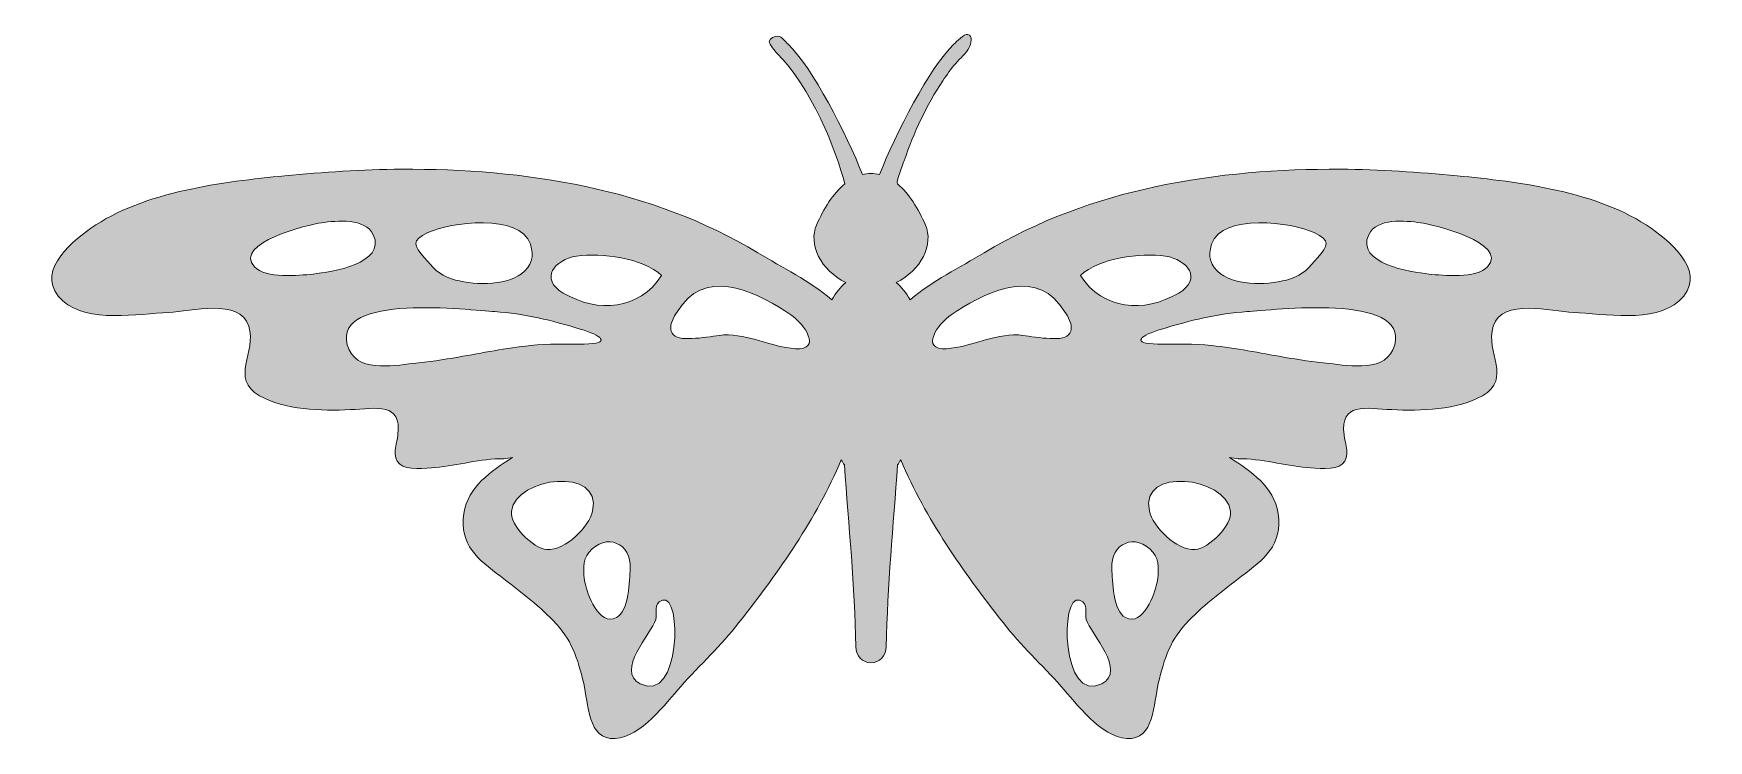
# Model space of a CAD drawing. Header units: inches. Extents: x -1 to 103, y 0 to 44.
import ezdxf

# ---------------------------------------------------------------- set-up
doc = ezdxf.new("R2010")
doc.units = ezdxf.units.IN
doc.header["$MEASUREMENT"] = 0
doc.layers.add('Layer 1', color=7, linetype='Continuous')

msp = doc.modelspace()

# ---------------------------------------------------------------- hatches: boundary and pattern name
at = {"layer": 'Layer 1', "true_color": 0xe12a56}
h = msp.add_hatch(color=232, dxfattribs=at)
h.dxf.hatch_style = 2
edge = h.paths.add_edge_path()
edge.add_spline(control_points=[(99.17, 31.65), (95.93, 33.93), (90.92, 34.54), (87.15, 34.9), (84.75, 35.13), (82.34, 35.29), (79.92, 35.31), (72.28, 35.35), (64.45, 34.14), (57.82, 30.13), (56.29, 29.21), (54.61, 28.39), (53.23, 27.22), (52.98, 27.64), (52.69, 28), (52.36, 28.29), (53.93, 29.03), (54.7, 30.68), (54.17, 31.85), (53.74, 32.86), (53.16, 33.8), (52.44, 34.4), (52.33, 34.48), (52.81, 35.7), (52.86, 35.84), (53.45, 37.57), (54.24, 39.27), (55.25, 40.79), (55.5, 41.17), (55.76, 41.53), (56.05, 41.87), (56.32, 42.19), (56.7, 42.48), (56.89, 42.86), (56.99, 43.06), (57.14, 43.6), (56.81, 43.67), (56.55, 43.73), (56.11, 43.22), (55.94, 43.06), (54.43, 41.65), (52.32, 37.48), (51.33, 34.98), (51.16, 35.02), (50.98, 35.04), (50.8, 35.04), (50.62, 35.04), (50.44, 35.02), (50.27, 34.98), (49.28, 37.48), (47.17, 41.65), (45.66, 43.06), (45.46, 43.24), (45.31, 43.53), (45.03, 43.56), (44.84, 43.58), (44.52, 43.45), (44.49, 43.24), (44.47, 43.05), (44.86, 42.63), (44.98, 42.49), (47.02, 40.52), (48.7, 36.4), (49.17, 34.4), (48.44, 33.8), (47.86, 32.86), (47.43, 31.85), (46.9, 30.68), (47.67, 29.03), (49.24, 28.29), (48.91, 28), (48.62, 27.64), (48.37, 27.22), (46.99, 28.39), (45.31, 29.21), (43.78, 30.13), (37.15, 34.14), (29.32, 35.35), (21.68, 35.31), (19.26, 35.29), (16.85, 35.13), (14.45, 34.9), (10.68, 34.54), (5.67, 33.93), (2.43, 31.65), (1.05, 30.68), (-1.13, 28.76), (0.7, 27.14), (2.26, 25.76), (5.36, 26.34), (7.25, 26.43), (8.61, 26.49), (11.67, 27.33), (12.22, 25.58), (12.74, 23.92), (11.01, 22.35), (12.89, 21.26), (14.42, 20.37), (16.76, 20.32), (18.5, 20.4), (20.16, 20.48), (21.7, 20.88), (21.47, 18.84), (21.4, 18.26), (21.05, 17.48), (21.58, 17.01), (22, 16.65), (23.23, 16.76), (23.78, 16.81), (25.22, 16.93), (26.57, 17.37), (28.03, 17.36), (28.21, 17.36), (28.41, 17.4), (28.57, 17.44), (27.22, 16.53), (25.83, 15.68), (25.55, 13.95), (25.25, 12.02), (26.47, 11.09), (27.82, 10.07), (28.97, 9.2), (30.09, 8.35), (31.09, 7.32), (32.24, 6.16), (32.61, 4.99), (32.99, 3.42), (33.27, 2.21), (33.22, -0.12), (34.94, 0), (36.55, 0.12), (38.06, 2.17), (39.01, 3.24), (40.21, 4.59), (41.5, 5.76), (42.61, 7.19), (45.17, 10.47), (47.36, 13.55), (48.96, 17.29), (49.02, 17.18), (49.09, 17.07), (49.15, 16.97), (49.42, 13.22), (49.8, 9.46), (49.85, 5.7), (49.86, 5.15), (50.28, 4.7), (50.8, 4.7), (51.32, 4.7), (51.74, 5.15), (51.75, 5.7), (51.81, 9.46), (52.18, 13.22), (52.45, 16.97), (52.51, 17.07), (52.58, 17.18), (52.64, 17.29), (54.24, 13.55), (56.43, 10.47), (58.99, 7.19), (60.1, 5.76), (61.39, 4.59), (62.59, 3.24), (63.54, 2.17), (65.05, 0.12), (66.66, 0), (68.38, -0.12), (68.33, 2.21), (68.61, 3.42), (68.99, 4.99), (69.36, 6.16), (70.51, 7.32), (71.51, 8.35), (72.63, 9.2), (73.78, 10.07), (75.13, 11.09), (76.35, 12.02), (76.05, 13.95), (75.77, 15.68), (74.38, 16.53), (73.03, 17.44), (73.19, 17.4), (73.39, 17.36), (73.57, 17.36), (75.03, 17.37), (76.38, 16.93), (77.82, 16.81), (78.37, 16.76), (79.6, 16.65), (80.02, 17.01), (80.55, 17.48), (80.2, 18.26), (80.13, 18.84), (79.9, 20.88), (81.44, 20.48), (83.1, 20.4), (84.84, 20.32), (87.18, 20.37), (88.71, 21.26), (90.59, 22.35), (88.86, 23.92), (89.38, 25.58), (89.93, 27.33), (92.99, 26.49), (94.35, 26.43), (96.24, 26.34), (99.34, 25.76), (100.9, 27.14), (102.73, 28.76), (100.55, 30.68), (99.17, 31.65)], knot_values=[0, 0, 0, 0, 1, 1, 1, 2, 2, 2, 3, 3, 3, 4, 4, 4, 5, 5, 5, 6, 6, 6, 7, 7, 7, 8, 8, 8, 9, 9, 9, 10, 10, 10, 11, 11, 11, 12, 12, 12, 13, 13, 13, 14, 14, 14, 15, 15, 15, 16, 16, 16, 17, 17, 17, 18, 18, 18, 19, 19, 19, 20, 20, 20, 21, 21, 21, 22, 22, 22, 23, 23, 23, 24, 24, 24, 25, 25, 25, 26, 26, 26, 27, 27, 27, 28, 28, 28, 29, 29, 29, 30, 30, 30, 31, 31, 31, 32, 32, 32, 33, 33, 33, 34, 34, 34, 35, 35, 35, 36, 36, 36, 37, 37, 37, 38, 38, 38, 39, 39, 39, 40, 40, 40, 41, 41, 41, 42, 42, 42, 43, 43, 43, 44, 44, 44, 45, 45, 45, 46, 46, 46, 47, 47, 47, 48, 48, 48, 49, 49, 49, 50, 50, 50, 51, 51, 51, 52, 52, 52, 53, 53, 53, 54, 54, 54, 55, 55, 55, 56, 56, 56, 57, 57, 57, 58, 58, 58, 59, 59, 59, 60, 60, 60, 61, 61, 61, 62, 62, 62, 63, 63, 63, 64, 64, 64, 65, 65, 65, 66, 66, 66, 67, 67, 67, 68, 68, 68, 69, 69, 69, 70, 70, 70, 70], degree=3, periodic=1)
edge = h.paths.add_edge_path()
edge.add_spline(control_points=[(32.55, 29.92), (34.08, 30.14), (36.64, 29.82), (37.82, 28.72), (36.41, 26.58), (33.91, 26.36), (31.72, 27.63), (30.23, 28.5), (31.16, 29.71), (32.55, 29.92)], knot_values=[0, 0, 0, 0, 1, 1, 1, 2, 2, 2, 3, 3, 3, 3], degree=3, periodic=1)
edge = h.paths.add_edge_path()
edge.add_spline(control_points=[(23.32, 31.38), (24.68, 32.02), (29.04, 32.61), (29.68, 30.66), (29.93, 29.9), (29.76, 29.3), (29.13, 28.83), (28.08, 28.05), (26.02, 28.12), (24.79, 28.51), (24.01, 28.76), (23.62, 29.22), (23.11, 29.82), (22.47, 30.58), (22.28, 30.88), (23.32, 31.38)], knot_values=[0, 0, 0, 0, 1, 1, 1, 2, 2, 2, 3, 3, 3, 4, 4, 4, 5, 5, 5, 5], degree=3, periodic=1)
edge = h.paths.add_edge_path()
edge.add_spline(control_points=[(16.21, 28.81), (15.32, 28.71), (13.25, 28.53), (12.58, 29.25), (11.19, 30.74), (15.99, 31.89), (16.73, 31.99), (17.64, 32.12), (19.46, 32.3), (19.94, 31.25), (20.77, 29.46), (17.34, 28.93), (16.21, 28.81)], knot_values=[0, 0, 0, 0, 1, 1, 1, 2, 2, 2, 3, 3, 3, 4, 4, 4, 4], degree=3, periodic=1)
edge = h.paths.add_edge_path()
edge.add_spline(control_points=[(25.22, 23.66), (24.28, 23.5), (23.35, 23.35), (22.4, 23.26), (21.11, 23.13), (18.79, 22.67), (18.33, 24.41), (17.45, 27.65), (25.96, 26.57), (27.47, 26.48), (29.3, 26.37), (31.04, 25.92), (32.77, 25.4), (34.08, 25.01), (34.76, 24.49), (33.01, 24.47), (31.89, 24.46), (30.78, 24.5), (29.69, 24.38), (28.18, 24.21), (26.7, 23.92), (25.22, 23.66)], knot_values=[0, 0, 0, 0, 1, 1, 1, 2, 2, 2, 3, 3, 3, 4, 4, 4, 5, 5, 5, 6, 6, 6, 7, 7, 7, 7], degree=3, periodic=1)
edge = h.paths.add_edge_path()
edge.add_spline(control_points=[(30.7, 11.73), (29.85, 11.79), (28.39, 13.23), (28.51, 14.11), (28.8, 16.26), (34.15, 16.87), (33.54, 14.13), (33.32, 13.13), (31.86, 11.65), (30.7, 11.73)], knot_values=[0, 0, 0, 0, 1, 1, 1, 2, 2, 2, 3, 3, 3, 3], degree=3, periodic=1)
edge = h.paths.add_edge_path()
edge.add_spline(control_points=[(35.02, 7.5), (33.94, 6.93), (33.18, 9), (33.06, 9.71), (32.96, 10.27), (32.9, 11.08), (33.3, 11.55), (34.4, 12.82), (35.95, 12.11), (35.87, 10.53), (35.84, 9.83), (35.78, 7.9), (35.02, 7.5)], knot_values=[0, 0, 0, 0, 1, 1, 1, 2, 2, 2, 3, 3, 3, 4, 4, 4, 4], degree=3, periodic=1)
edge = h.paths.add_edge_path()
edge.add_spline(control_points=[(36.49, 3.4), (34.93, 4.19), (37.16, 6.51), (37.46, 7.38), (37.59, 7.77), (37.23, 8.37), (37.87, 8.59), (39.09, 9), (39.01, 2.13), (36.49, 3.4)], knot_values=[0, 0, 0, 0, 1, 1, 1, 2, 2, 2, 3, 3, 3, 3], degree=3, periodic=1)
edge = h.paths.add_edge_path()
edge.add_spline(control_points=[(46.11, 24.18), (44.6, 24.28), (43.25, 25.09), (41.66, 25.03), (41.1, 25), (39.2, 24.59), (38.66, 24.95), (37.96, 25.43), (38.74, 26.42), (39.13, 26.94), (40.81, 29.18), (43.98, 27.55), (45.82, 26.29), (46.68, 25.71), (47.78, 24.08), (46.11, 24.18)], knot_values=[0, 0, 0, 0, 1, 1, 1, 2, 2, 2, 3, 3, 3, 4, 4, 4, 5, 5, 5, 5], degree=3, periodic=1)
edge = h.paths.add_edge_path()
edge.add_spline(control_points=[(71.92, 30.66), (72.56, 32.61), (76.92, 32.02), (78.28, 31.38), (79.32, 30.88), (79.13, 30.58), (78.49, 29.82), (77.98, 29.22), (77.59, 28.76), (76.81, 28.51), (75.58, 28.12), (73.52, 28.05), (72.47, 28.83), (71.84, 29.3), (71.67, 29.9), (71.92, 30.66)], knot_values=[0, 0, 0, 0, 1, 1, 1, 2, 2, 2, 3, 3, 3, 4, 4, 4, 5, 5, 5, 5], degree=3, periodic=1)
edge = h.paths.add_edge_path()
edge.add_spline(control_points=[(69.05, 29.92), (70.44, 29.71), (71.37, 28.5), (69.88, 27.63), (67.69, 26.36), (65.19, 26.58), (63.78, 28.72), (64.96, 29.82), (67.52, 30.14), (69.05, 29.92)], knot_values=[0, 0, 0, 0, 1, 1, 1, 2, 2, 2, 3, 3, 3, 3], degree=3, periodic=1)
edge = h.paths.add_edge_path()
edge.add_spline(control_points=[(59.94, 25.03), (58.35, 25.09), (57, 24.28), (55.49, 24.18), (53.82, 24.08), (54.92, 25.71), (55.78, 26.29), (57.62, 27.55), (60.79, 29.18), (62.47, 26.94), (62.86, 26.42), (63.64, 25.43), (62.94, 24.95), (62.4, 24.59), (60.5, 25), (59.94, 25.03)], knot_values=[0, 0, 0, 0, 1, 1, 1, 2, 2, 2, 3, 3, 3, 4, 4, 4, 5, 5, 5, 5], degree=3, periodic=1)
edge = h.paths.add_edge_path()
edge.add_spline(control_points=[(65.11, 3.4), (62.59, 2.13), (62.51, 9), (63.73, 8.59), (64.37, 8.37), (64.01, 7.77), (64.14, 7.38), (64.44, 6.51), (66.67, 4.19), (65.11, 3.4)], knot_values=[0, 0, 0, 0, 1, 1, 1, 2, 2, 2, 3, 3, 3, 3], degree=3, periodic=1)
edge = h.paths.add_edge_path()
edge.add_spline(control_points=[(68.54, 9.71), (68.42, 9), (67.66, 6.93), (66.58, 7.5), (65.82, 7.9), (65.76, 9.83), (65.73, 10.53), (65.65, 12.11), (67.2, 12.82), (68.3, 11.55), (68.7, 11.08), (68.64, 10.27), (68.54, 9.71)], knot_values=[0, 0, 0, 0, 1, 1, 1, 2, 2, 2, 3, 3, 3, 4, 4, 4, 4], degree=3, periodic=1)
edge = h.paths.add_edge_path()
edge.add_spline(control_points=[(73.09, 14.11), (73.21, 13.23), (71.75, 11.79), (70.9, 11.73), (69.74, 11.65), (68.28, 13.13), (68.06, 14.13), (67.45, 16.87), (72.8, 16.26), (73.09, 14.11)], knot_values=[0, 0, 0, 0, 1, 1, 1, 2, 2, 2, 3, 3, 3, 3], degree=3, periodic=1)
edge = h.paths.add_edge_path()
edge.add_spline(control_points=[(83.27, 24.41), (82.81, 22.67), (80.49, 23.13), (79.2, 23.26), (78.25, 23.35), (77.32, 23.5), (76.38, 23.66), (74.9, 23.92), (73.42, 24.21), (71.91, 24.38), (70.82, 24.5), (69.71, 24.46), (68.59, 24.47), (66.84, 24.49), (67.52, 25.01), (68.83, 25.4), (70.56, 25.92), (72.3, 26.37), (74.13, 26.48), (75.64, 26.57), (84.15, 27.65), (83.27, 24.41)], knot_values=[0, 0, 0, 0, 1, 1, 1, 2, 2, 2, 3, 3, 3, 4, 4, 4, 5, 5, 5, 6, 6, 6, 7, 7, 7, 7], degree=3, periodic=1)
edge = h.paths.add_edge_path()
edge.add_spline(control_points=[(89.02, 29.25), (88.35, 28.53), (86.28, 28.71), (85.39, 28.81), (84.26, 28.93), (80.83, 29.46), (81.66, 31.25), (82.14, 32.3), (83.96, 32.12), (84.87, 31.99), (85.61, 31.89), (90.41, 30.74), (89.02, 29.25)], knot_values=[0, 0, 0, 0, 1, 1, 1, 2, 2, 2, 3, 3, 3, 4, 4, 4, 4], degree=3, periodic=1)

# ---------------------------------------------------------------- linework, layer by layer
at = {"layer": 'Layer 1', "lineweight": 0}
for points, knots in [([(99.17, 31.65), (95.93, 33.93), (90.92, 34.54), (87.15, 34.9), (84.75, 35.13), (82.34, 35.29), (79.92, 35.31), (72.28, 35.35), (64.45, 34.14), (57.82, 30.13), (56.29, 29.21), (54.61, 28.39), (53.23, 27.22), (52.98, 27.64), (52.69, 28), (52.36, 28.29), (53.93, 29.03), (54.7, 30.68), (54.17, 31.85), (53.74, 32.86), (53.16, 33.8), (52.44, 34.4), (52.33, 34.48), (52.81, 35.7), (52.86, 35.84), (53.45, 37.57), (54.24, 39.27), (55.25, 40.79), (55.5, 41.17), (55.76, 41.53), (56.05, 41.87), (56.32, 42.19), (56.7, 42.48), (56.89, 42.86), (56.99, 43.06), (57.14, 43.6), (56.81, 43.67), (56.55, 43.73), (56.11, 43.22), (55.94, 43.06), (54.43, 41.65), (52.32, 37.48), (51.33, 34.98), (51.16, 35.02), (50.98, 35.04), (50.8, 35.04), (50.62, 35.04), (50.44, 35.02), (50.27, 34.98), (49.28, 37.48), (47.17, 41.65), (45.66, 43.06), (45.46, 43.24), (45.31, 43.53), (45.03, 43.56), (44.84, 43.58), (44.52, 43.45), (44.49, 43.24), (44.47, 43.05), (44.86, 42.63), (44.98, 42.49), (47.02, 40.52), (48.7, 36.4), (49.17, 34.4), (48.44, 33.8), (47.86, 32.86), (47.43, 31.85), (46.9, 30.68), (47.67, 29.03), (49.24, 28.29), (48.91, 28), (48.62, 27.64), (48.37, 27.22), (46.99, 28.39), (45.31, 29.21), (43.78, 30.13), (37.15, 34.14), (29.32, 35.35), (21.68, 35.31), (19.26, 35.29), (16.85, 35.13), (14.45, 34.9), (10.68, 34.54), (5.67, 33.93), (2.43, 31.65), (1.05, 30.68), (-1.13, 28.76), (0.7, 27.14), (2.26, 25.76), (5.36, 26.34), (7.25, 26.43), (8.61, 26.49), (11.67, 27.33), (12.22, 25.58), (12.74, 23.92), (11.01, 22.35), (12.89, 21.26), (14.42, 20.37), (16.76, 20.32), (18.5, 20.4), (20.16, 20.48), (21.7, 20.88), (21.47, 18.84), (21.4, 18.26), (21.05, 17.48), (21.58, 17.01), (22, 16.65), (23.23, 16.76), (23.78, 16.81), (25.22, 16.93), (26.57, 17.37), (28.03, 17.36), (28.21, 17.36), (28.41, 17.4), (28.57, 17.44), (27.22, 16.53), (25.83, 15.68), (25.55, 13.95), (25.25, 12.02), (26.47, 11.09), (27.82, 10.07), (28.97, 9.2), (30.09, 8.35), (31.09, 7.32), (32.24, 6.16), (32.61, 4.99), (32.99, 3.42), (33.27, 2.21), (33.22, -0.12), (34.94, 0), (36.55, 0.12), (38.06, 2.17), (39.01, 3.24), (40.21, 4.59), (41.5, 5.76), (42.61, 7.19), (45.17, 10.47), (47.36, 13.55), (48.96, 17.29), (49.02, 17.18), (49.09, 17.07), (49.15, 16.97), (49.42, 13.22), (49.8, 9.46), (49.85, 5.7), (49.86, 5.15), (50.28, 4.7), (50.8, 4.7), (51.32, 4.7), (51.74, 5.15), (51.75, 5.7), (51.81, 9.46), (52.18, 13.22), (52.45, 16.97), (52.51, 17.07), (52.58, 17.18), (52.64, 17.29), (54.24, 13.55), (56.43, 10.47), (58.99, 7.19), (60.1, 5.76), (61.39, 4.59), (62.59, 3.24), (63.54, 2.17), (65.05, 0.12), (66.66, 0), (68.38, -0.12), (68.33, 2.21), (68.61, 3.42), (68.99, 4.99), (69.36, 6.16), (70.51, 7.32), (71.51, 8.35), (72.63, 9.2), (73.78, 10.07), (75.13, 11.09), (76.35, 12.02), (76.05, 13.95), (75.77, 15.68), (74.38, 16.53), (73.03, 17.44), (73.19, 17.4), (73.39, 17.36), (73.57, 17.36), (75.03, 17.37), (76.38, 16.93), (77.82, 16.81), (78.37, 16.76), (79.6, 16.65), (80.02, 17.01), (80.55, 17.48), (80.2, 18.26), (80.13, 18.84), (79.9, 20.88), (81.44, 20.48), (83.1, 20.4), (84.84, 20.32), (87.18, 20.37), (88.71, 21.26), (90.59, 22.35), (88.86, 23.92), (89.38, 25.58), (89.93, 27.33), (92.99, 26.49), (94.35, 26.43), (96.24, 26.34), (99.34, 25.76), (100.9, 27.14), (102.73, 28.76), (100.55, 30.68), (99.17, 31.65)], [0, 0, 0, 0, 1, 1, 1, 2, 2, 2, 3, 3, 3, 4, 4, 4, 5, 5, 5, 6, 6, 6, 7, 7, 7, 8, 8, 8, 9, 9, 9, 10, 10, 10, 11, 11, 11, 12, 12, 12, 13, 13, 13, 14, 14, 14, 15, 15, 15, 16, 16, 16, 17, 17, 17, 18, 18, 18, 19, 19, 19, 20, 20, 20, 21, 21, 21, 22, 22, 22, 23, 23, 23, 24, 24, 24, 25, 25, 25, 26, 26, 26, 27, 27, 27, 28, 28, 28, 29, 29, 29, 30, 30, 30, 31, 31, 31, 32, 32, 32, 33, 33, 33, 34, 34, 34, 35, 35, 35, 36, 36, 36, 37, 37, 37, 38, 38, 38, 39, 39, 39, 40, 40, 40, 41, 41, 41, 42, 42, 42, 43, 43, 43, 44, 44, 44, 45, 45, 45, 46, 46, 46, 47, 47, 47, 48, 48, 48, 49, 49, 49, 50, 50, 50, 51, 51, 51, 52, 52, 52, 53, 53, 53, 54, 54, 54, 55, 55, 55, 56, 56, 56, 57, 57, 57, 58, 58, 58, 59, 59, 59, 60, 60, 60, 61, 61, 61, 62, 62, 62, 63, 63, 63, 64, 64, 64, 65, 65, 65, 66, 66, 66, 67, 67, 67, 68, 68, 68, 69, 69, 69, 70, 70, 70, 70]), ([(16.21, 28.81), (15.32, 28.71), (13.25, 28.53), (12.58, 29.25), (11.19, 30.74), (15.99, 31.89), (16.73, 31.99), (17.64, 32.12), (19.46, 32.3), (19.94, 31.25), (20.77, 29.46), (17.34, 28.93), (16.21, 28.81)], [0, 0, 0, 0, 1, 1, 1, 2, 2, 2, 3, 3, 3, 4, 4, 4, 4]), ([(23.32, 31.38), (24.68, 32.02), (29.04, 32.61), (29.68, 30.66), (29.93, 29.9), (29.76, 29.3), (29.13, 28.83), (28.08, 28.05), (26.02, 28.12), (24.79, 28.51), (24.01, 28.76), (23.62, 29.22), (23.11, 29.82), (22.47, 30.58), (22.28, 30.88), (23.32, 31.38)], [0, 0, 0, 0, 1, 1, 1, 2, 2, 2, 3, 3, 3, 4, 4, 4, 5, 5, 5, 5]), ([(71.92, 30.66), (72.56, 32.61), (76.92, 32.02), (78.28, 31.38), (79.32, 30.88), (79.13, 30.58), (78.49, 29.82), (77.98, 29.22), (77.59, 28.76), (76.81, 28.51), (75.58, 28.12), (73.52, 28.05), (72.47, 28.83), (71.84, 29.3), (71.67, 29.9), (71.92, 30.66)], [0, 0, 0, 0, 1, 1, 1, 2, 2, 2, 3, 3, 3, 4, 4, 4, 5, 5, 5, 5]), ([(89.02, 29.25), (88.35, 28.53), (86.28, 28.71), (85.39, 28.81), (84.26, 28.93), (80.83, 29.46), (81.66, 31.25), (82.14, 32.3), (83.96, 32.12), (84.87, 31.99), (85.61, 31.89), (90.41, 30.74), (89.02, 29.25)], [0, 0, 0, 0, 1, 1, 1, 2, 2, 2, 3, 3, 3, 4, 4, 4, 4]), ([(32.55, 29.92), (34.08, 30.14), (36.64, 29.82), (37.82, 28.72), (36.41, 26.58), (33.91, 26.36), (31.72, 27.63), (30.23, 28.5), (31.16, 29.71), (32.55, 29.92)], [0, 0, 0, 0, 1, 1, 1, 2, 2, 2, 3, 3, 3, 3]), ([(69.05, 29.92), (70.44, 29.71), (71.37, 28.5), (69.88, 27.63), (67.69, 26.36), (65.19, 26.58), (63.78, 28.72), (64.96, 29.82), (67.52, 30.14), (69.05, 29.92)], [0, 0, 0, 0, 1, 1, 1, 2, 2, 2, 3, 3, 3, 3]), ([(46.11, 24.18), (44.6, 24.28), (43.25, 25.09), (41.66, 25.03), (41.1, 25), (39.2, 24.59), (38.66, 24.95), (37.96, 25.43), (38.74, 26.42), (39.13, 26.94), (40.81, 29.18), (43.98, 27.55), (45.82, 26.29), (46.68, 25.71), (47.78, 24.08), (46.11, 24.18)], [0, 0, 0, 0, 1, 1, 1, 2, 2, 2, 3, 3, 3, 4, 4, 4, 5, 5, 5, 5]), ([(59.94, 25.03), (58.35, 25.09), (57, 24.28), (55.49, 24.18), (53.82, 24.08), (54.92, 25.71), (55.78, 26.29), (57.62, 27.55), (60.79, 29.18), (62.47, 26.94), (62.86, 26.42), (63.64, 25.43), (62.94, 24.95), (62.4, 24.59), (60.5, 25), (59.94, 25.03)], [0, 0, 0, 0, 1, 1, 1, 2, 2, 2, 3, 3, 3, 4, 4, 4, 5, 5, 5, 5]), ([(25.22, 23.66), (24.28, 23.5), (23.35, 23.35), (22.4, 23.26), (21.11, 23.13), (18.79, 22.67), (18.33, 24.41), (17.45, 27.65), (25.96, 26.57), (27.47, 26.48), (29.3, 26.37), (31.04, 25.92), (32.77, 25.4), (34.08, 25.01), (34.76, 24.49), (33.01, 24.47), (31.89, 24.46), (30.78, 24.5), (29.69, 24.38), (28.18, 24.21), (26.7, 23.92), (25.22, 23.66)], [0, 0, 0, 0, 1, 1, 1, 2, 2, 2, 3, 3, 3, 4, 4, 4, 5, 5, 5, 6, 6, 6, 7, 7, 7, 7]), ([(83.27, 24.41), (82.81, 22.67), (80.49, 23.13), (79.2, 23.26), (78.25, 23.35), (77.32, 23.5), (76.38, 23.66), (74.9, 23.92), (73.42, 24.21), (71.91, 24.38), (70.82, 24.5), (69.71, 24.46), (68.59, 24.47), (66.84, 24.49), (67.52, 25.01), (68.83, 25.4), (70.56, 25.92), (72.3, 26.37), (74.13, 26.48), (75.64, 26.57), (84.15, 27.65), (83.27, 24.41)], [0, 0, 0, 0, 1, 1, 1, 2, 2, 2, 3, 3, 3, 4, 4, 4, 5, 5, 5, 6, 6, 6, 7, 7, 7, 7]), ([(30.7, 11.73), (29.85, 11.79), (28.39, 13.23), (28.51, 14.11), (28.8, 16.26), (34.15, 16.87), (33.54, 14.13), (33.32, 13.13), (31.86, 11.65), (30.7, 11.73)], [0, 0, 0, 0, 1, 1, 1, 2, 2, 2, 3, 3, 3, 3]), ([(73.09, 14.11), (73.21, 13.23), (71.75, 11.79), (70.9, 11.73), (69.74, 11.65), (68.28, 13.13), (68.06, 14.13), (67.45, 16.87), (72.8, 16.26), (73.09, 14.11)], [0, 0, 0, 0, 1, 1, 1, 2, 2, 2, 3, 3, 3, 3]), ([(35.02, 7.5), (33.94, 6.93), (33.18, 9), (33.06, 9.71), (32.96, 10.27), (32.9, 11.08), (33.3, 11.55), (34.4, 12.82), (35.95, 12.11), (35.87, 10.53), (35.84, 9.83), (35.78, 7.9), (35.02, 7.5)], [0, 0, 0, 0, 1, 1, 1, 2, 2, 2, 3, 3, 3, 4, 4, 4, 4]), ([(68.54, 9.71), (68.42, 9), (67.66, 6.93), (66.58, 7.5), (65.82, 7.9), (65.76, 9.83), (65.73, 10.53), (65.65, 12.11), (67.2, 12.82), (68.3, 11.55), (68.7, 11.08), (68.64, 10.27), (68.54, 9.71)], [0, 0, 0, 0, 1, 1, 1, 2, 2, 2, 3, 3, 3, 4, 4, 4, 4]), ([(36.49, 3.4), (34.93, 4.19), (37.16, 6.51), (37.46, 7.38), (37.59, 7.77), (37.23, 8.37), (37.87, 8.59), (39.09, 9), (39.01, 2.13), (36.49, 3.4)], [0, 0, 0, 0, 1, 1, 1, 2, 2, 2, 3, 3, 3, 3]), ([(65.11, 3.4), (62.59, 2.13), (62.51, 9), (63.73, 8.59), (64.37, 8.37), (64.01, 7.77), (64.14, 7.38), (64.44, 6.51), (66.67, 4.19), (65.11, 3.4)], [0, 0, 0, 0, 1, 1, 1, 2, 2, 2, 3, 3, 3, 3])]:
    msp.add_open_spline(points, degree=3, knots=knots, dxfattribs=at)

doc.saveas('drawing.dxf')
